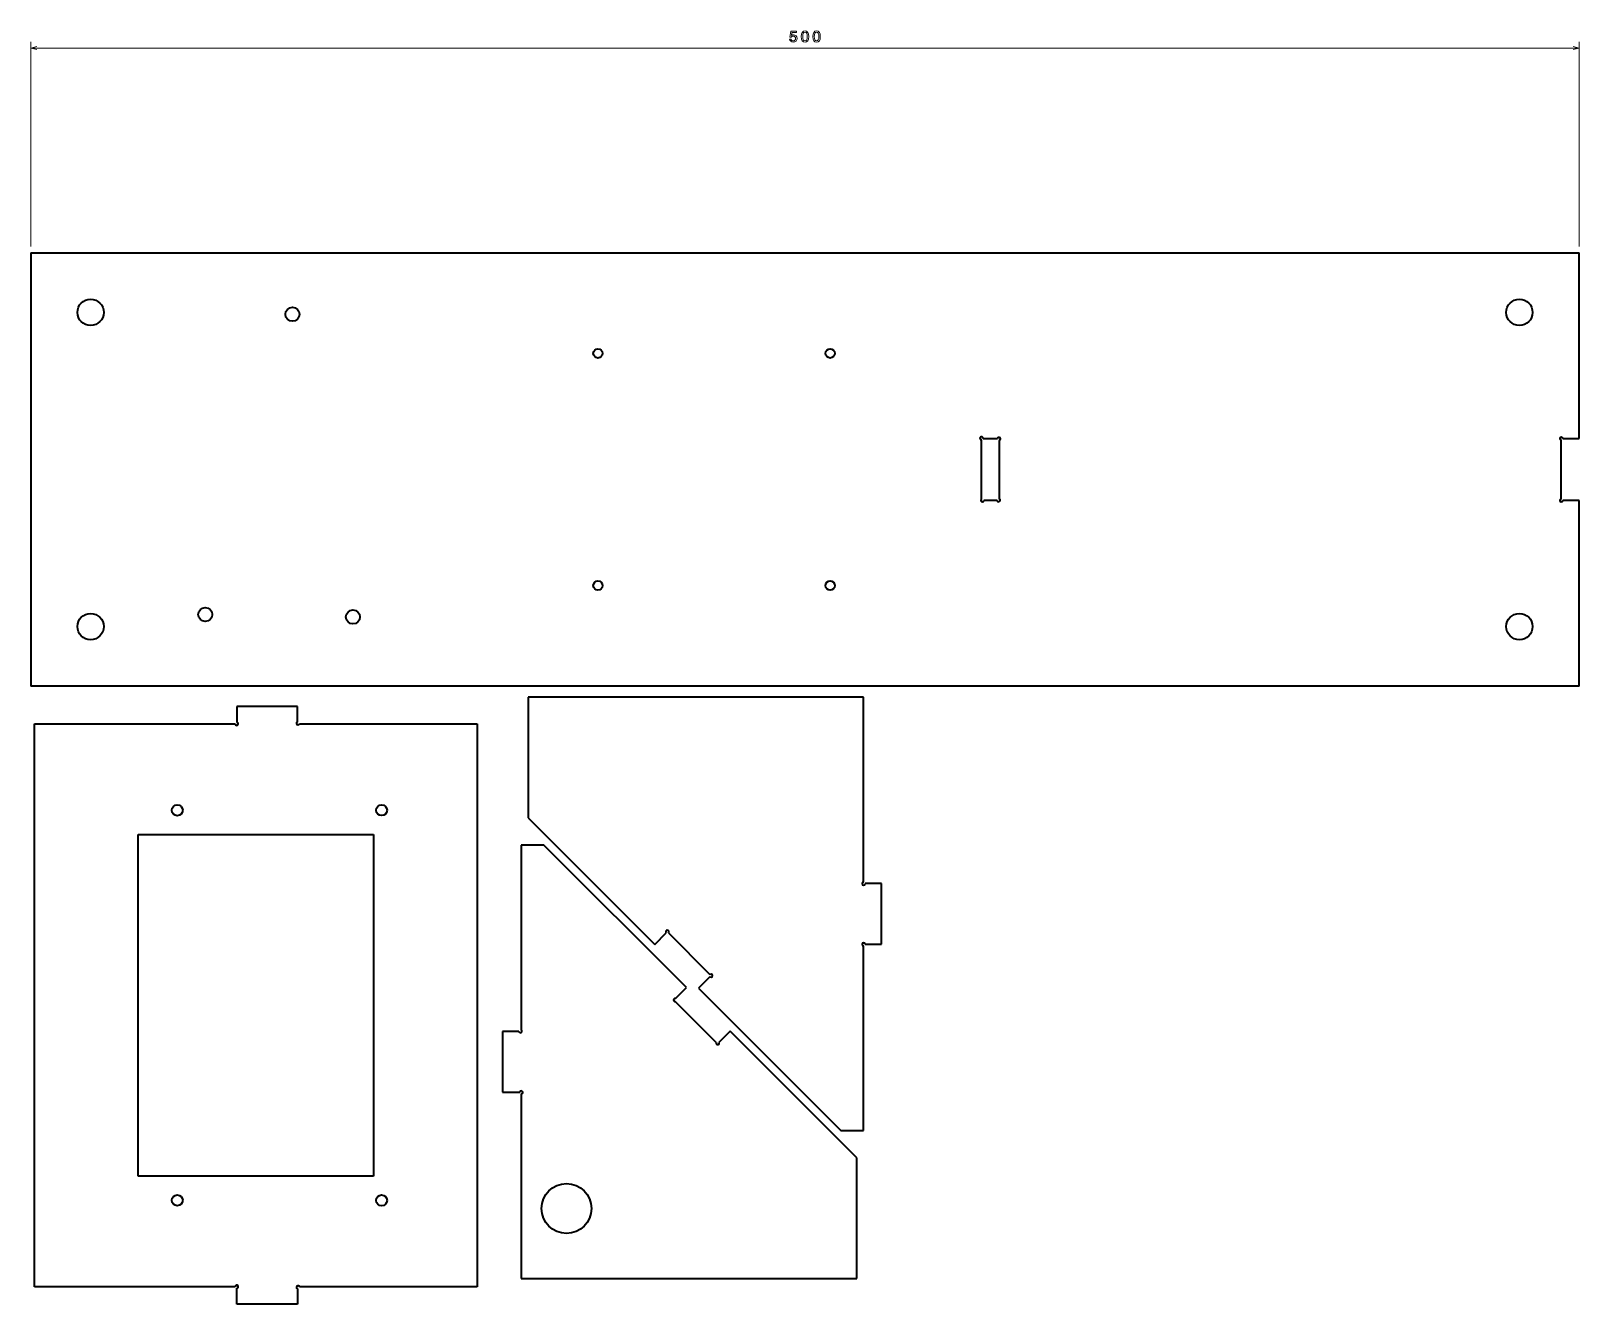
# Model space of a CAD drawing. Extents: x 17 to 517, y 488 to 899.
import ezdxf

# ---------------------------------------------------------------- set-up
doc = ezdxf.new("R2010")
doc.units = 0

msp = doc.modelspace()

# ---------------------------------------------------------------- linework, layer by layer
at = {"color": 7, "lineweight": 13}
for p, q in [((16.574524, 829.847412), (16.574524, 895.966125)), ((516.574524, 829.847412), (516.574524, 895.966125)), ((16.574524, 893.966125), (516.574524, 893.966125))]:
    msp.add_line(p, q, dxfattribs=at)
at = {"color": 7, "lineweight": 35}
for p, q in [((16.574524, 827.847412), (16.574524, 687.847412)), ((16.574524, 827.847412), (516.574524, 827.847412)), ((516.574524, 767.847412), (516.574524, 827.847412)), ((516.574524, 687.847412), (516.574524, 747.847412)), ((516.574524, 687.847412), (16.574524, 687.847412)), ((177.120392, 684.279663), (177.120392, 645.348511)), ((285.501251, 684.279663), (177.120392, 684.279663)), ((285.501251, 624.579651), (285.501251, 684.279663)), ((17.770817, 675.683716), (82.544067, 675.683716)), ((17.770817, 493.859741), (17.770817, 675.683716)), ((103.286636, 675.683716), (160.703751, 675.683716)), ((160.703751, 675.683716), (160.703751, 493.859741)), ((177.120392, 645.348511), (218.033356, 604.435547)), ((51.223423, 529.599854), (51.223423, 639.943604)), ((51.223423, 639.943604), (127.251144, 639.943604)), ((127.251144, 639.943604), (127.251144, 529.599854)), ((174.938416, 636.546509), (174.938416, 576.801392)), ((228.26416, 590.532776), (182.250427, 636.546509)), ((285.501251, 544.279663), (285.501251, 603.979675)), ((232.175491, 590.293396), (278.18924, 544.279663)), ((283.319275, 535.477661), (242.406296, 576.390625)), ((174.938416, 556.116943), (174.938416, 496.546509)), ((283.319275, 496.546509), (283.319275, 535.477661)), ((127.251144, 529.599854), (51.223423, 529.599854)), ((174.938416, 496.546509), (283.319275, 496.546509)), ((82.544067, 493.859741), (17.770817, 493.859741)), ((160.703751, 493.859741), (103.286636, 493.859741))]:
    msp.add_line(p, q, dxfattribs=at)
at = {"color": 7, "lineweight": 35, "ltscale": 0.478035}
msp.add_line((323.574127, 748.302307), (323.574127, 767.423706), dxfattribs=at)
at = {"color": 7, "lineweight": 35, "ltscale": 0.116953}
msp.add_line((324.068268, 767.847412), (328.746399, 767.847412), dxfattribs=at)
at = {"color": 7, "lineweight": 35, "ltscale": 0.470253}
msp.add_line((329.324127, 767.219788), (329.324127, 748.409668), dxfattribs=at)
at = {"color": 7, "lineweight": 35, "ltscale": 0.475}
msp.add_line((510.824524, 748.347412), (510.824524, 767.347412), dxfattribs=at)
at = {"color": 7, "lineweight": 35, "ltscale": 0.13125}
for p, q in [((511.324524, 767.847412), (516.574524, 767.847412)), ((516.574524, 747.847412), (511.324524, 747.847412)), ((291.251251, 624.079651), (286.001251, 624.079651)), ((286.001251, 604.479675), (291.251251, 604.479675))]:
    msp.add_line(p, q, dxfattribs=at)
at = {"color": 7, "lineweight": 35, "ltscale": 0.1076}
msp.add_line((328.662598, 747.847412), (324.358612, 747.847412), dxfattribs=at)
at = {"color": 7, "lineweight": 35, "ltscale": 0.49}
for p, q in [((102.644073, 681.271362), (83.044067, 681.271362)), ((102.644073, 488.272125), (83.044067, 488.272125))]:
    msp.add_line(p, q, dxfattribs=at)
at = {"color": 7, "lineweight": 35, "ltscale": 0.127191}
msp.add_line((83.044067, 681.271362), (83.044067, 676.183716), dxfattribs=at)
at = {"color": 7, "lineweight": 35, "ltscale": 0.123784}
msp.add_line((102.644073, 676.320007), (102.644073, 681.271362), dxfattribs=at)
at = {"color": 7, "lineweight": 35, "ltscale": 0.1828}
for p, q in [((182.250427, 636.546509), (174.938416, 636.546509)), ((278.18924, 544.279663), (285.501251, 544.279663))]:
    msp.add_line(p, q, dxfattribs=at)
at = {"color": 7, "lineweight": 35, "ltscale": 0.489999}
for p, q in [((291.251251, 604.479675), (291.251251, 624.079651)), ((168.902069, 576.346497), (168.902069, 556.746521))]:
    msp.add_line(p, q, dxfattribs=at)
at = {"color": 7, "lineweight": 35, "ltscale": 0.131249}
msp.add_line((218.033356, 604.435547), (221.745667, 608.147827), dxfattribs=at)
at = {"color": 7, "lineweight": 35, "ltscale": 0.474999}
msp.add_line((222.452774, 608.147827), (235.887802, 594.71283), dxfattribs=at)
at = {"color": 7, "lineweight": 35, "ltscale": 0.125733}
msp.add_line((224.707916, 586.976501), (228.26416, 590.532776), dxfattribs=at)
at = {"color": 7, "lineweight": 35, "ltscale": 0.131251}
msp.add_line((235.887802, 594.005737), (232.175491, 590.293396), dxfattribs=at)
at = {"color": 7, "lineweight": 35, "ltscale": 0.466999}
msp.add_line((237.883514, 572.781677), (224.674774, 585.990417), dxfattribs=at)
at = {"color": 7, "lineweight": 35, "ltscale": 0.131297}
msp.add_line((174.153931, 576.346497), (168.902069, 576.346497), dxfattribs=at)
at = {"color": 7, "lineweight": 35, "ltscale": 0.128139}
msp.add_line((242.406296, 576.390625), (238.781982, 572.766296), dxfattribs=at)
at = {"color": 7, "lineweight": 35, "ltscale": 0.138836}
msp.add_line((168.902069, 556.746521), (174.45549, 556.746521), dxfattribs=at)
at = {"color": 7, "lineweight": 35, "ltscale": 0.12719}
msp.add_line((83.044067, 488.272125), (83.044067, 493.359741), dxfattribs=at)
at = {"color": 7, "lineweight": 35, "ltscale": 0.123783}
msp.add_line((102.644073, 493.22345), (102.644073, 488.272125), dxfattribs=at)
at = {"color": 7, "lineweight": 13}
for points in [[(261.587769, 896.878967), (261.69873, 896.465393), (261.945862, 896.142639), (262.30896, 895.940918), (262.772949, 895.865234), (263.282318, 895.956055), (263.680725, 896.203125), (263.932892, 896.596558), (264.028687, 897.10083), (263.942993, 897.569885), (263.700897, 897.938049), (263.322662, 898.175049), (262.833466, 898.260803), (262.4552, 898.200256), (262.16272, 898.033813), (262.303925, 898.976929), (263.837067, 898.976929), (263.837067, 899.390503), (261.966034, 899.390503), (261.68866, 897.534546), (262.092102, 897.534546), (262.384613, 897.771606), (262.757813, 897.8573), (263.080566, 897.80188), (263.327698, 897.640503), (263.484039, 897.393372), (263.53952, 897.075623), (263.484039, 896.757935), (263.322662, 896.510803), (263.075562, 896.354431), (262.757813, 896.29895), (262.49054, 896.33429), (262.283752, 896.450256), (262.132446, 896.631836), (262.056824, 896.878967)], [(265.359131, 897.675781), (265.434753, 896.883972), (265.671814, 896.319153), (266.050049, 895.976196), (266.574524, 895.865234), (267.093994, 895.976196), (267.472229, 896.319153), (267.704224, 896.883972), (267.784912, 897.675781), (267.704224, 898.462524), (267.608398, 898.775208), (267.472229, 899.03241), (267.093994, 899.375366), (266.574524, 899.491333), (266.050049, 899.375366), (265.671814, 899.027344), (265.434753, 898.462524)], [(265.843262, 897.675781), (265.883606, 898.286011), (266.009705, 898.724792), (266.236633, 898.981995), (266.574524, 899.072754), (266.907379, 898.981995), (267.134338, 898.724792), (267.260406, 898.286011), (267.300751, 897.675781), (267.260406, 897.060486), (267.134338, 896.621765), (266.907379, 896.364563), (266.574524, 896.278809), (266.236633, 896.364563), (266.009705, 896.621765), (265.883606, 897.060486)], [(269.095154, 897.675781), (269.170776, 896.883972), (269.407837, 896.319153), (269.786072, 895.976196), (270.310547, 895.865234), (270.830017, 895.976196), (271.208252, 896.319153), (271.440247, 896.883972), (271.520935, 897.675781), (271.440247, 898.462524), (271.344421, 898.775208), (271.208252, 899.03241), (270.830017, 899.375366), (270.310547, 899.491333), (269.786072, 899.375366), (269.407837, 899.027344), (269.170776, 898.462524)], [(269.579285, 897.675781), (269.619629, 898.286011), (269.745728, 898.724792), (269.972656, 898.981995), (270.310547, 899.072754), (270.643402, 898.981995), (270.870361, 898.724792), (270.996429, 898.286011), (271.036774, 897.675781), (270.996429, 897.060486), (270.870361, 896.621765), (270.643402, 896.364563), (270.310547, 896.278809), (269.972656, 896.364563), (269.745728, 896.621765), (269.619629, 897.060486)]]:
    msp.add_lwpolyline(points, close=True, dxfattribs=at)
for points in [[(18.506378, 894.483765), (16.574524, 893.966125), (18.506378, 893.448486)], [(514.6427, 893.448486), (516.574524, 893.966125), (514.6427, 894.483765)]]:
    msp.add_lwpolyline(points, dxfattribs=at)
at = {"color": 7, "lineweight": 35}
for centre, radius in [((35.824524, 808.597412), 4.25), ((101.017525, 807.970398), 2.25), ((497.324524, 808.597412), 4.25), ((199.708527, 795.347412), 1.5), ((274.708527, 795.347412), 1.5), ((199.708527, 720.347412), 1.5), ((274.708527, 720.347412), 1.5), ((35.824524, 707.097412), 4.25), ((72.881523, 711.015381), 2.25), ((120.574524, 710.207397), 2.25), ((497.324524, 707.097412), 4.25), ((63.837555, 647.765869), 1.75), ((129.837555, 647.777588), 1.75), ((189.542068, 519.151184), 8.055329), ((63.838257, 521.772095), 1.75), ((129.837555, 521.765869), 1.75)]:
    msp.add_circle(centre, radius, dxfattribs=at)
for centre, start, end in [((323.574127, 767.923706), 351.22143, 269.999997), ((329.227234, 767.710266), 281.175, 164.083451), ((510.824524, 767.847412), 0, 269.999997), ((323.860657, 747.892517), 124.963283, 354.822706), ((329.154053, 747.939453), 190.610243, 70.112431), ((510.824524, 747.847412), 90.000003, 360), ((83.044067, 675.683716), 179.999995, 90.000003), ((102.815155, 675.85022), 110.009363, 340.553101), ((285.501251, 624.079651), 90.000003, 360), ((222.099213, 608.501404), 314.999999, 225), ((285.501251, 604.479675), 0, 269.999997), ((236.241348, 594.359253), 225, 135), ((224.609924, 586.486206), 78.699796, 277.45088), ((174.651886, 576.391602), 185.17706, 55.037487), ((238.328995, 572.554688), 152.995582, 25.043959), ((174.938416, 556.616943), 269.999997, 164.982427), ((83.044067, 493.859741), 269.999997, 180.000005), ((102.815155, 493.693268), 19.446899, 249.990637)]:
    msp.add_arc(centre, 0.5, start, end, dxfattribs=at)

doc.saveas('drawing.dxf')
